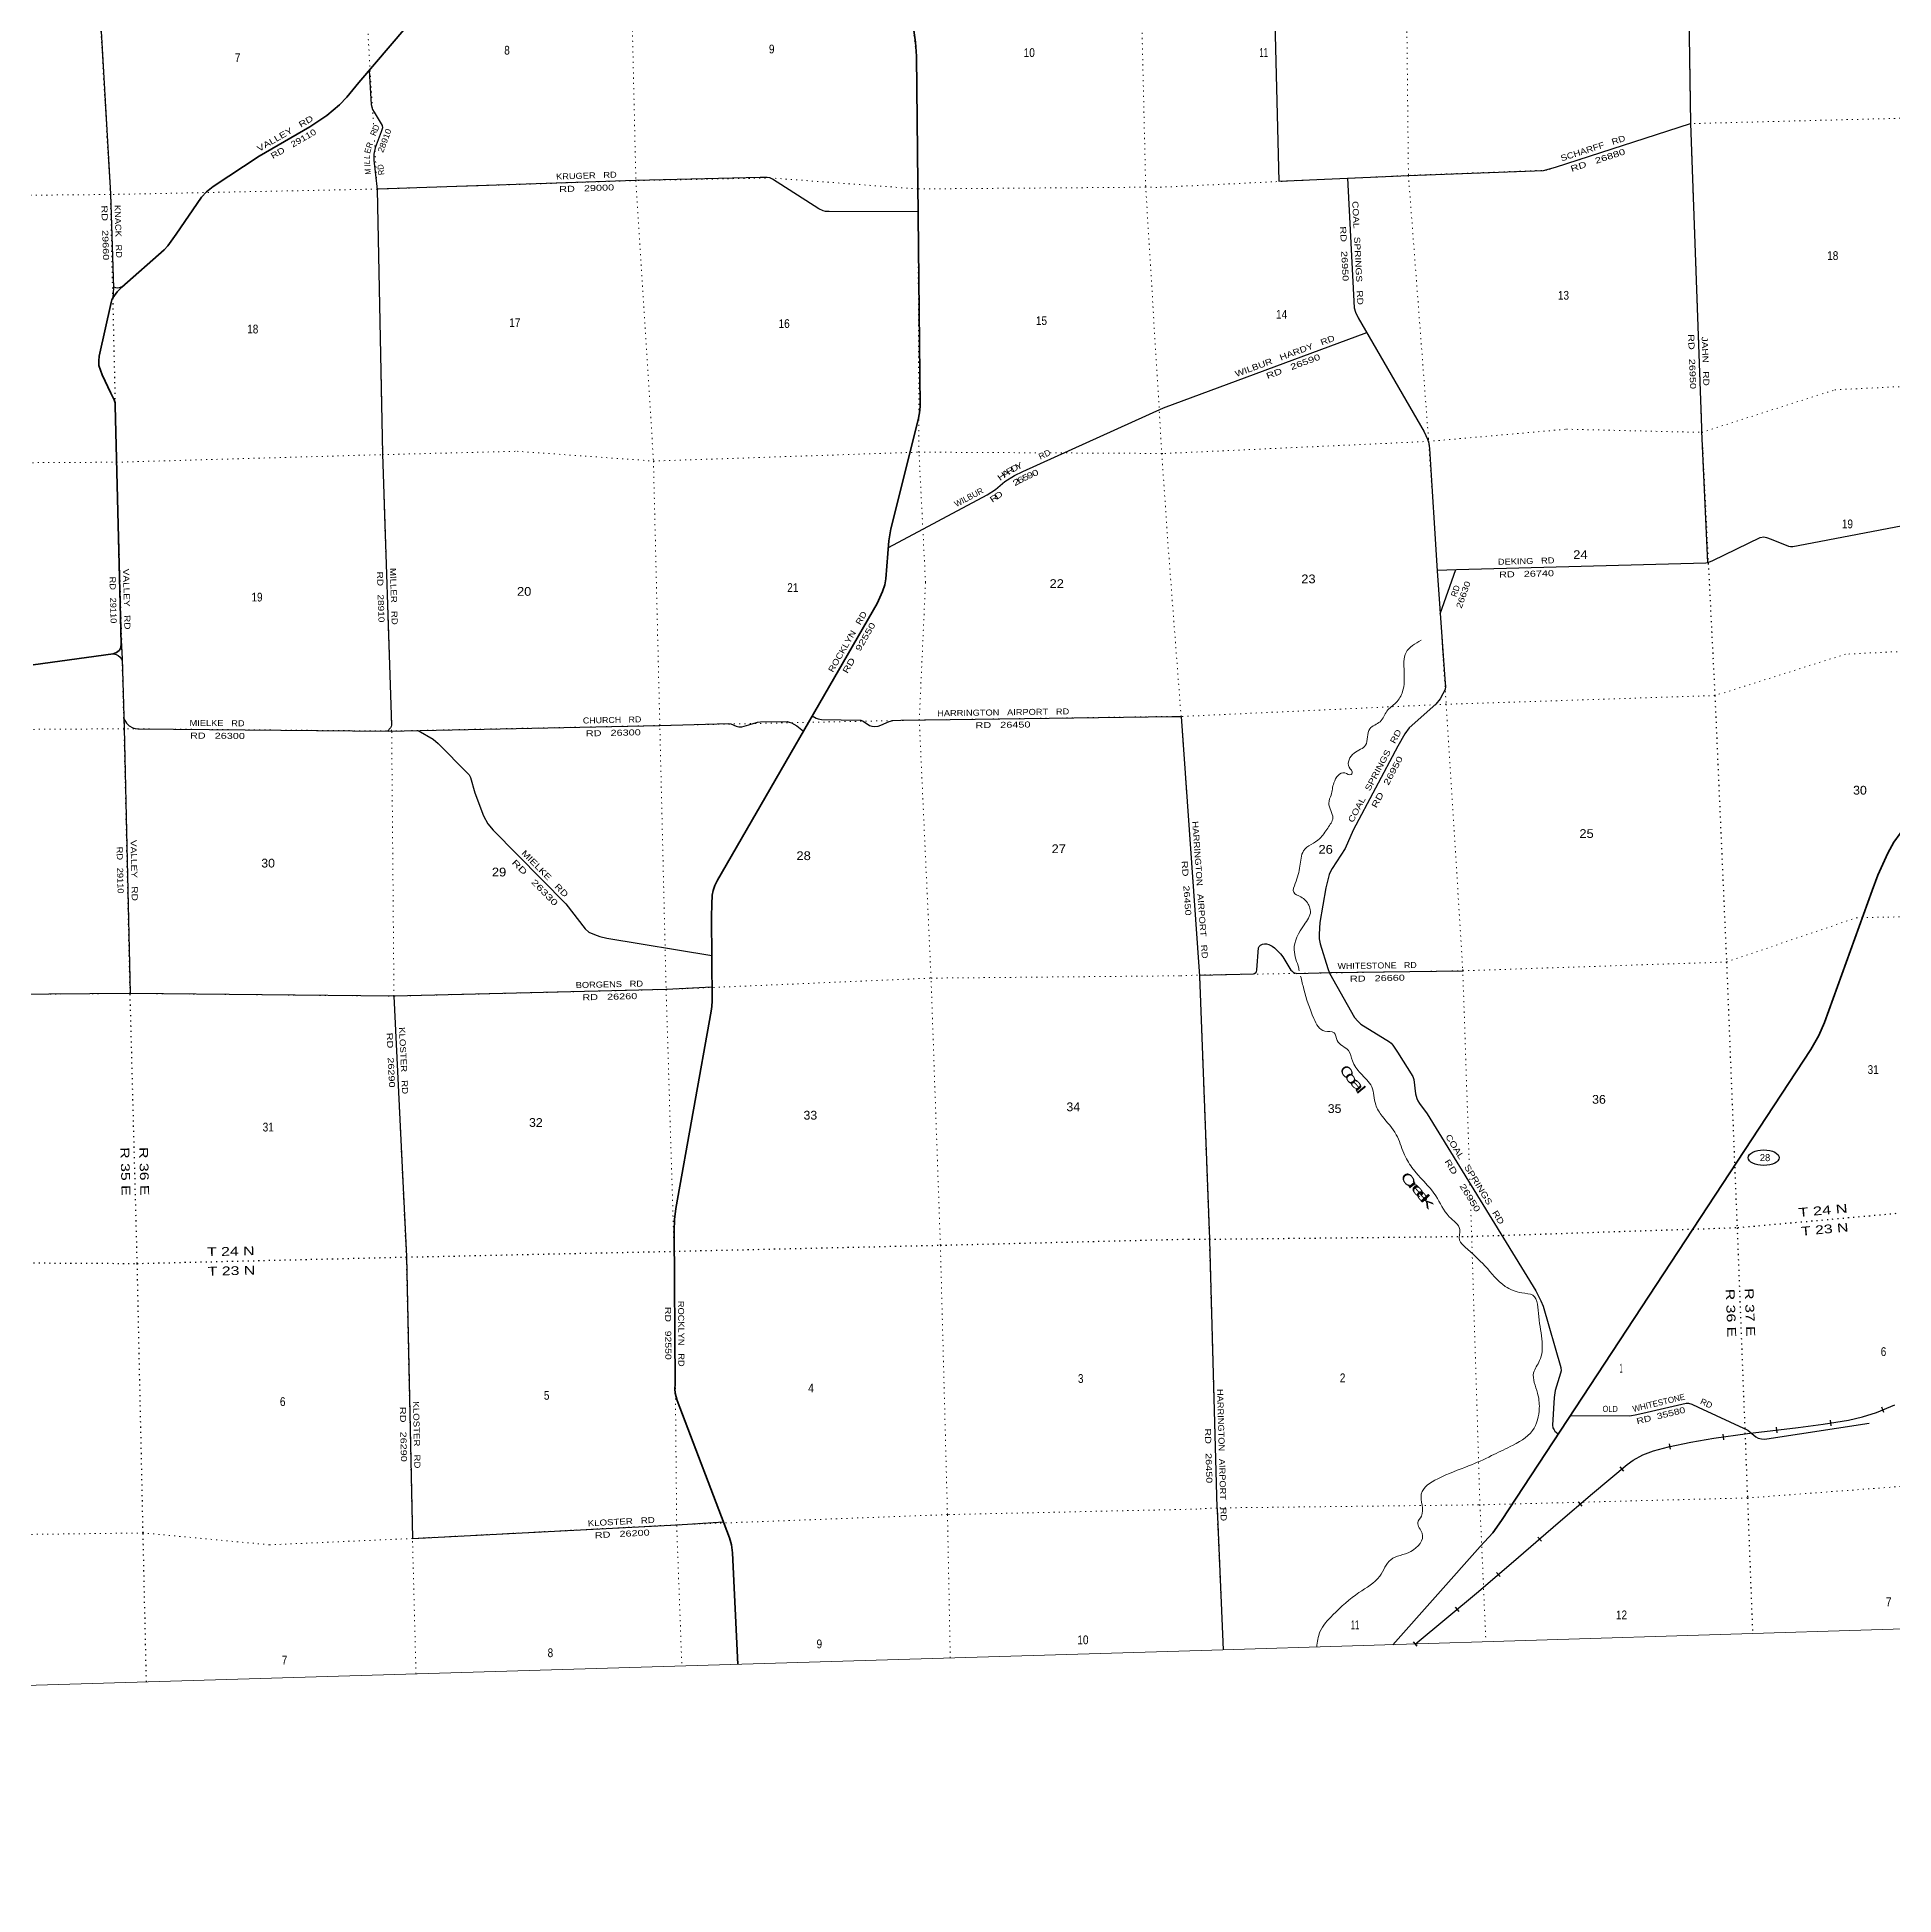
# Model space of a CAD drawing. Header units: feet. Extents: x 493183 to 745759, y 5472 to 195788.
# Drawn here: x 660414 to 697453, y 5472 to 42535 of the extents above; entities that cross this region are included whole.
import ezdxf
from ezdxf.enums import TextEntityAlignment as Align

# ---------------------------------------------------------------- set-up
doc = ezdxf.new("R2010")
doc.units = ezdxf.units.FT
doc.header["$LTSCALE"] = 70
doc.linetypes.add('DOTTED', pattern=[1.5, 0.3, -1.2])
for name, color, linetype, lineweight in [('17', 7, 'Continuous', 25), ('23', 7, 'Continuous', 70), ('26', 7, 'Continuous', 40), ('27', 7, 'Continuous', 13), ('29', 7, 'Continuous', 25), ('34', 7, 'Continuous', 25), ('39', 7, 'Continuous', 13), ('4', 7, 'Continuous', 13), ('6', 7, 'DOTTED', 25), ('7', 7, 'DOTTED', 13)]:
    doc.layers.add(name, color=color, linetype=linetype, lineweight=lineweight)
doc.layers.add('30', color=7, linetype='Continuous')
doc.layers.add('41', color=7, linetype='Continuous')

msp = doc.modelspace()

# ---------------------------------------------------------------- linework, layer by layer
at = {"layer": '17'}
msp.add_ellipse((694857.39, 20178.55), major_axis=(309.24, -1), ratio=0.500121, dxfattribs=at)
at = {"layer": '23'}
msp.add_lwpolyline([(699939.84, 30249.36), (698814.42, 28205.27), (698690.79, 28019.7), (698592.96, 27892.04), (698454.95, 27730.43), (698204.61, 27424.15), (697684.41, 26790.82), (697578.09, 26648.6), (697454.46, 26473.34), (697330.83, 26256.85), (697132.62, 25817.87), (697017.44, 25507.84), (696070.53, 22877.62), (695957.79, 22618.06), (695799.24, 22340.91), (689623.78, 12943.19), (689450.18, 12695.79), (689202.84, 12421.86), (687457.56, 10460.82)], dxfattribs=at)
at = {"layer": '26'}
for points in [[(660331.26, 30012.94), (661930.78, 30234.28), (661984.31, 30250.98), (662016.35, 30269.75), (662057.76, 30306.58), (662080.8, 30356.11), (662088.68, 30431.1), (661972.39, 35180.79), (661968.05, 35237.36), (661949.64, 35297.21), (661880.33, 35430.76), (661707.28, 35799.93), (661644.84, 35984.01), (661641.37, 36075.27), (661650.47, 36173.57), (661889.83, 37244.66), (661905.92, 37296.83), (661922.39, 37334.13), (662007.15, 37451.84), (662103.98, 37547.57), (662950.37, 38289.75), (663021.62, 38369.13), (663186.65, 38604.39), (663694.99, 39344.72), (663790.06, 39449.93), (663928.09, 39555.82), (664839.37, 40163.03), (665852.75, 40748.81), (666030.77, 40863.33), (666189.51, 40973.83), (666447.16, 41185.61), (666591.33, 41334.81), (666833.19, 41630.14), (669918.42, 45246.58)], [(677585.6, 44947.63), (677932.8, 42433.81), (677955.29, 42156.17), (678027.31, 35166.5), (678017.67, 35037.09), (677989.42, 34897.66), (677442.16, 32723.6), (677405.49, 32489.04), (677345.92, 31726.88), (677323.58, 31610.64), (677278.65, 31472.64), (677169.8, 31236.56), (673986.42, 25713.55), (673934.24, 25608.29), (673902.03, 25511.61), (673879.02, 25414.92), (673871.06, 25239.51), (673869.02, 24981.51), (673877.72, 23310.98), (673872.12, 23195.84), (673862.49, 23103.08), (673153.57, 19166.2), (673128.55, 18948.02), (673119.85, 18718.09), (673138.8, 15660.75), (673136.39, 15564.27), (673141.21, 15482.27), (673184.38, 15333.69), (674224.85, 12592.73), (674266.17, 12454.55), (674283.95, 12293.7), (674390.24, 10066.84)]]:
    msp.add_lwpolyline(points, dxfattribs=at)
at = {"layer": '29'}
for p, q in [((682881.86, 35139.83), (686937.3, 36639.71)), ((688405.52, 31026.99), (688712.04, 31915.04))]:
    msp.add_line(p, q, dxfattribs=at)
for points in [[(661730.83, 52829.2), (661752.22, 51456.13), (661747.23, 51429.31), (661730.07, 51384.25), (661688.71, 51299), (661277.53, 50555.06), (661249.75, 50457.32), (661244.96, 50370.57), (661571.57, 44739.95), (661879.03, 39411.36), (661939.82, 37531.1), (661922.39, 37334.13)], [(693090.48, 52416.82), (693316.11, 46112.01), (693343.47, 44158.49), (693328.38, 44094.55), (693275.37, 43982.83), (693259.76, 43929.33), (693255.47, 43877.83), (693259.76, 43819.9), (693275.31, 43769.26), (693335.87, 43608.18), (693349.82, 43530.22), (693356.25, 43441.67), (693396.13, 40810.65), (693614.23, 34738.85), (693617.99, 34664.91), (693733.27, 32051.59)], [(685052.61, 44968.62), (685186.57, 39664.88), (687768.78, 39777.59), (690463.96, 39874.54), (690703.63, 39943.41), (693396.13, 40810.65)], [(667040.12, 41872.7), (667075.2, 41189.33), (667102.82, 41092.19), (667134.05, 41035.69), (667294.59, 40771.98), (667300.1, 40723.13), (667274.29, 40646.34), (667153.52, 40324.19), (667128.55, 40203.87), (667128.73, 40081.43), (667198.65, 39494.42), (667305.58, 34224.66), (667483.09, 28811.67), (667475.92, 28780.13), (667460.91, 28756.53), (667404.31, 28690.49)], [(677987.28, 39051.18), (676211.89, 39057.45), (676139.07, 39060.22), (676096.18, 39073.09), (676007.53, 39110.12), (675086.21, 39703.12), (675032.59, 39725.39), (674976.84, 39733.97), (674838.27, 39736.39), (672348.69, 39675.51), (667197.45, 39504.48)], [(686555.35, 39724.63), (686684.64, 37134.54), (686710.79, 37047.63), (686764.7, 36937.89), (688083.75, 34659.16), (688147.73, 34514.33), (688173.24, 34436.3), (688191.35, 34320.43), (688345.33, 31885.9), (688496.56, 29727.71), (688511.59, 29577.33), (688499.16, 29518.32), (688457.65, 29431.78), (688400.52, 29333.79), (688313.99, 29225.25), (687787.24, 28754.45), (687698.27, 28633.42), (687558.14, 28386.72), (686666.14, 26711.28), (686508.13, 26349.11), (686247.6, 25945.71), (686217.57, 25889.92), (686186.59, 25826.04), (686121.66, 25565.87), (686000.47, 24868.51), (685985.98, 24636.82), (685990.27, 24546.7), (686006.33, 24443.59), (686161.93, 23955.43), (686197.82, 23859.99), (686693.62, 22978.19), (686758.66, 22902.51), (686822.28, 22845.15), (687389.75, 22493.53), (687422.7, 22464.29), (687461.29, 22424.59), (687552.93, 22287.71), (687857.95, 21798.75), (687879.44, 21735.81), (687909.4, 21449.99), (687937.34, 21358.17), (687958.79, 21310.96), (687987.15, 21261.31), (688142.33, 21053.2), (690311.93, 17520.93), (690414.17, 17325.06), (690454.83, 17219.06), (690811.41, 15993.12), (690815.09, 15929.49), (690805.56, 15880.09), (690697.43, 15533.77), (690676.43, 15394.01), (690640.6, 14842.71), (690649.97, 14791.18), (690674.4, 14749.2), (690692.86, 14722.51), (690758.18, 14669.51)], [(661941.22, 37551.31), (661976.68, 37539.29), (662021.71, 37537.15), (662058.17, 37543.58), (662111.77, 37558.6)], [(677395.11, 32356.3), (679365.93, 33402.54), (679531.43, 33513.56), (679719.26, 33668.79), (679908.83, 33788.21), (680078.49, 33872.67), (682881.86, 35139.83)], [(688344.43, 31900.06), (688727.8, 31915.47), (693705.18, 32050.11), (693763.68, 32063.34), (693840.84, 32093.16), (694788.7, 32549.59), (694861.61, 32565.45), (694913.78, 32551.97), (695003.13, 32518.24), (695354.28, 32380.07), (695393.41, 32372.33), (695440.59, 32372.33), (695543.57, 32392.77), (701777.16, 33586.48)], [(662087.5, 30479.24), (662110.9, 30137.1), (662150.82, 28748.43), (662268.59, 23456.94)], [(661928.2, 30233.92), (661992.88, 30216.64), (662028.66, 30201.32), (662072.22, 30165.15), (662111.75, 30107.43)], [(662145.55, 28931.84), (662196.6, 28846.63), (662247.83, 28793.55), (662320.97, 28752.22), (662366, 28739.34), (662420.28, 28733.92), (667414.47, 28690.7), (672835.6, 28802.88), (674205.67, 28839.92), (674254.14, 28834.84), (674357.07, 28787.63), (674410.39, 28775.15), (674447.13, 28774.76), (674470.72, 28776.9), (674613.95, 28815.25), (674785.93, 28867.02), (674843.05, 28874.22), (675374.91, 28879.3), (675414.22, 28871.31), (675459.25, 28852), (675566.26, 28791.96), (675700.98, 28688.23)], [(675877.1, 28993.79), (675954.67, 28949.63), (675993.27, 28932.47), (676062.25, 28921.08), (676842.43, 28906.72), (676894.38, 28888.32), (677021.36, 28805.2), (677065.44, 28786.56), (677112.62, 28782.27), (677188.4, 28791.81), (677245.57, 28808.01), (677408.43, 28884.82), (677481.45, 28902.43), (677640.69, 28905.56), (683068.22, 28983.49)], [(683068.22, 28983.49), (683234.76, 28982.03), (683599.8, 23800.91), (683797.96, 18554.45), (683799.21, 18536.28), (683949.22, 13196.19), (683951.72, 13171.12), (684074.52, 10358.11)], [(668013.96, 28703.11), (668316.75, 28528.83), (668415.16, 28441.11), (669001.69, 27852.44), (669032.73, 27814.56), (669058.46, 27763.06), (669146.01, 27461.2), (669318.53, 27000.15), (669405.85, 26842.56), (669507.94, 26711.05), (670959.64, 25241.59), (671345.94, 24748.32), (671417.25, 24681.82), (671530.18, 24630.52), (671635.97, 24591.7), (671775.32, 24556.83), (673873.01, 24215.19)], [(683598.23, 23823.17), (684680.14, 23847.56), (684695.8, 23855.07), (684725.11, 23874.11), (684737.97, 23889.13), (684747.85, 23925.88), (684777.76, 24366.16), (684793.73, 24393.38), (684817.31, 24419.13), (684855.91, 24436.3), (684896.01, 24442.85), (684939.54, 24442.74), (684984.57, 24434.15), (685053.14, 24398), (685096.08, 24363.34), (685216.29, 24246.58), (685263.34, 24187.39), (685424.25, 23923.46), (685441.33, 23906.3), (685474.59, 23875.71), (685541.67, 23851.36), (686213.2, 23870.93), (688854.08, 23908.16)], [(673877.67, 23579.03), (672960.52, 23535.65), (667527.97, 23402.98), (662276.48, 23457.01), (656574.38, 23407.34)], [(667531.84, 23403.07), (667779.19, 18207.93), (667900.91, 12581.56), (673178.64, 12855.05), (674102.37, 12915.38)], [(691000.16, 15037.75), (692183.95, 15031.95), (692326.85, 15052.96), (692532.49, 15104.64), (693307.08, 15282.98), (693356.14, 15284.7), (693420.47, 15263.24), (693552.34, 15202.95), (694540.7, 14742.04), (694703.25, 14606.72), (694747.85, 14584.13), (694812.18, 14566.96), (694874.36, 14562.67), (694922.73, 14568.09), (696957.97, 14883.42)]]:
    msp.add_lwpolyline(points, dxfattribs=at)
at = {"layer": '34'}
for p, q in [((697253.11, 15097.78), (697210.49, 15199.85)), ((696204.91, 14831.7), (696187.56, 14940.94)), ((692999.33, 14362.04), (692976.54, 14470.28)), ((694064.25, 14551.88), (694048.85, 14661.42)), ((695126.12, 14692.23), (695112.84, 14802.04)), ((692066.48, 13923.84), (691995.43, 14008.61)), ((691234.63, 13226.69), (691162.91, 13310.9)), ((690423.37, 12526.39), (690350.89, 12609.95)), ((689598.17, 11820.01), (689526.41, 11904.18)), ((688778.54, 11127.63), (688707.93, 11212.76)), ((687941.18, 10436.42), (687870.56, 10521.55))]:
    msp.add_line(p, q, dxfattribs=at)
msp.add_lwpolyline([(687902.89, 10474.39), (688537.2, 11001.77), (689168.92, 11525.78), (689967.16, 12206.37), (690759.65, 12893.85), (691444.07, 13476.8), (692133.91, 14055), (692252.63, 14143.57), (692446.95, 14252.54), (692656.11, 14330.42), (692955.11, 14408.53), (693405.95, 14503.44), (693860, 14580.95), (694531.7, 14675.36), (695541.41, 14797.43), (696045.57, 14864.33), (696548.22, 14944.15), (696830.24, 15006.19), (697105.71, 15095.39), (697472.74, 15248.67)], dxfattribs=at)
at = {"layer": '39'}
for points in [[(688025.99, 30504.42), (687721.66, 30256.94), (687683.7, 29881.38), (687652.54, 29479.82), (687519.33, 29256.88), (687340.1, 29089.14), (687206.55, 28878.28), (686998.26, 28737.99), (686914.56, 28407.57), (686684.5, 28250.61), (686589.34, 27968.24), (686645.19, 27850.86), (686627.75, 27824.23), (686499.54, 27855.16), (686282.67, 27660.28), (686226.89, 27415.16), (686180.86, 27254.88), (686262, 26956.91), (686158.47, 26756.88), (685998.72, 26543.33), (685678.07, 26301.47), (685605.75, 25997.53), (685512.41, 25650.75), (685480.97, 25474.74), (685623.05, 25381.73), (685783.39, 25214.67), (685815, 25096.67), (685687.19, 24825.54), (685491.03, 24325.08), (685580.15, 23958.83), (685592.14, 23909.95)], [(685618.62, 23802.04), (685682.86, 23540.58), (685881.21, 22955.62), (686102.61, 22701.52), (686287.38, 22672.04), (686348.4, 22514.52), (686572.31, 22314.87), (686652.76, 22113.54), (686813.39, 21863.92), (687037.26, 21593.78), (687116.05, 21235.33), (687247.79, 21007.12), (687527.05, 20635.7), (687676.77, 20271.02), (687838.48, 19983.17), (688317.31, 19415.5), (688583.62, 19001.45), (688792.9, 18747.05), (688790.82, 18533.52), (688901.83, 18395.41), (689296.45, 18018.9), (689700.01, 17612.42), (690033.14, 17482.03), (690248.77, 17433.21), (690369.83, 17009.38), (690436.6, 16503.61), (690386.46, 16129.75), (690267.9, 15889.06), (690343.95, 15484.22), (690380.71, 15183.08), (690245.7, 14736.56), (689795.9, 14414.85), (689429.05, 14234.23), (688969.92, 14029.08), (688354.53, 13773.59), (688025.58, 13467.07), (688027.75, 13030.12), (687954.67, 12897.34), (688043.42, 12688.16), (687819.18, 12323.92), (687417.54, 12158.52), (687196.33, 11830.61), (686783.11, 11501.78), (686263.93, 11059.47), (686004.73, 10716.48), (685939.6, 10414.3)]]:
    msp.add_spline(points, degree=3, dxfattribs=at)
at = {"layer": '4'}
msp.add_lwpolyline([(493183.04, 189004.41), (524001.53, 189703.99), (554819.03, 190445.97), (585635.48, 191230.33), (616450.81, 192057.09), (647264.99, 192926.23), (678077.93, 193837.75), (708889.59, 194791.66), (739699.91, 195787.95), (745759.19, 12310.89), (714696.49, 11306.43), (683632.43, 10344.71), (652567.07, 9425.72), (621500.49, 8549.46), (590432.73, 7715.93), (559363.85, 6925.15), (528293.91, 6177.1), (497222.97, 5471.78)], close=True, dxfattribs=at)
at = {"layer": '6'}
for points in [[(693090.26, 52416.69), (693316.29, 46099.03), (693396.13, 40810.65), (693619.46, 34660), (693882.49, 29398.49), (694114.67, 24083.82), (694326.26, 18782.72), (694532.31, 13390.85), (694634.9, 10680.46)], [(662594.4, 9721.75), (662526.25, 12692.43), (662410.74, 18068.85), (662268.59, 23456.94), (662151.09, 28734.48), (662001.03, 34055.14), (661880.29, 39382.8), (661570.73, 44712.15), (661174.56, 51307.02)], [(683383.88, 18555.69), (683798.28, 18553.2), (689031.22, 18610.2), (694342.36, 18785.14), (699643, 19261.9), (704918.14, 19854.81), (710222.39, 19987.29), (712696.07, 20145.6), (714415.63, 20180.99)], [(652321.23, 17934.03), (657085.47, 18096.74), (662410.74, 18068.85), (667776.86, 18196.81), (673117.72, 18312.17), (678432.02, 18433.72), (683383.88, 18555.69)]]:
    msp.add_lwpolyline(points, dxfattribs=at)
at = {"layer": '7'}
for p, q in [((683234.76, 28982.03), (682958.45, 32609.44)), ((688992.83, 19759.21), (688999.66, 19554.67))]:
    msp.add_line(p, q, dxfattribs=at)
for points in [[(682163.25, 52019.18), (682403.9, 44828.07), (682527.82, 39568.97), (682850.34, 34229.14), (682958.45, 32609.44)], [(687509.99, 52179.24), (687714.08, 45060.7), (687769.51, 39777.73), (688169.89, 34519.75), (688522.76, 29226.32), (688853.4, 23932.31), (688983.25, 20046.05)], [(667121.5, 40799.01), (666874.37, 44935.48), (666541.4, 51525.44)], [(672152.93, 51677.2), (672235.24, 44981.65), (672357.8, 39673.68), (672708.13, 34078.28), (672836.64, 28736.55), (672960.52, 23535.65), (673119.6, 18316.26), (673171.81, 12843.16), (673275.02, 10037.62)], [(678629.77, 10197.89), (678573.64, 13058.05), (678432.02, 18433.72), (678245.66, 23761.68), (678011.25, 28908.17), (678135.93, 31657.54), (678004.61, 34255.84), (677985.31, 39508.5), (677948.59, 42233.98), (677600.85, 44837.22), (677106.08, 51854.75)], [(713727.42, 41408.48), (709467.69, 41310.86), (704191.57, 41112.65), (698841.71, 40948.78), (693396.13, 40810.65), (690533.79, 39881.1), (687769.51, 39777.73), (682748.74, 39537.53)], [(667971.3, 9880.13), (667900.91, 12581.56), (667777.31, 18189.87), (667531.84, 23403.07), (667485.78, 28693.44), (667301.97, 34204.65), (667198.36, 39512.53), (667138.57, 40513.28)], [(682748.74, 39537.53), (682531.32, 39541.88), (677984.1, 39507.29), (675048.22, 39726.71), (672356.65, 39674.04), (667197.45, 39504.48), (661877.49, 39396.3), (656006.67, 39344.18), (651703.76, 39304.53)], [(682909.42, 34229.35), (688163.23, 34469.24), (690923.55, 34713.47), (693619.74, 34649.94), (696278.15, 35499.74), (699023.4, 35632.82), (704371.97, 35770.46), (707085.17, 35965.15), (709685.74, 35995.83), (713913.34, 36052.23)], [(651858.8, 33938.5), (656330.15, 34022.74), (661998.62, 34055.14), (667303.17, 34205.85), (669986.73, 34273.04), (672708.13, 34078.28), (678004.61, 34255.84), (680353.41, 34242.9)], [(680623.6, 34241.41), (682850.34, 34229.14), (682930.73, 34229.42)], [(714086.55, 30579.32), (712610.69, 30557.86), (709926.45, 30665.27), (704488.4, 30474.97), (699302.87, 30361.66), (696486.98, 30224.74), (693882.49, 29398.49), (688522.76, 29226.32), (683237.74, 28981.52), (683068.22, 28983.49)], [(683068.22, 28983.49), (678008.84, 28910.59), (672836.29, 28802.01), (667486.99, 28692.23), (662147.48, 28736.89), (656480.77, 28699.42), (652442.07, 28624.71), (652016.92, 28639.54), (652451.71, 28627.13)], [(683234.76, 28982.03), (683600.9, 23822.3), (683797.59, 18554.05)], [(683224.87, 23808.42), (683595.36, 23823.75), (688854.08, 23908.16), (694114.67, 24083.82), (696705.46, 24966.11), (699317.53, 25019.24), (704713.95, 25180.27), (710095.28, 25375.15), (714245.54, 25555.56)], [(652165.17, 23335.36), (656574.38, 23407.34), (662268.59, 23456.94), (667531.84, 23403.07), (672960.52, 23535.65), (678245.66, 23761.68), (683224.87, 23808.42)], [(689013.6, 19137.65), (689031.22, 18610.2), (689195.8, 13255.52), (689315.32, 10517.46)], [(683797.59, 18554.05), (683948.26, 13190.96), (684074.52, 10358.11)], [(702120.41, 14035), (699786.79, 13783.85), (694532.31, 13390.85), (689169.6, 13252.84), (683948.26, 13190.96), (683546.97, 13168.04)], [(683546.97, 13168.04), (678573.64, 13058.05), (673171.35, 12855.7), (667900.91, 12581.56), (665047.98, 12455.62), (662526.25, 12692.43), (657234.34, 12624.12), (652476.41, 12563.85)]]:
    msp.add_lwpolyline(points, dxfattribs=at)

# ---------------------------------------------------------------- texts
at = {"layer": '17'}
msp.add_text('28', height=140, dxfattribs=at).set_placement((694883.44, 20110.24), align=Align.CENTER)
at = {"layer": '27'}
for s, rotation, width, p in [('VALLEY   RD', 30.03, 1.3, (664842.35, 40245.61)), ('RD   29110', 30.03, 1.25, (665117.61, 40101.36)), ('VALLEY   RD', 271.403, 1.25, (662126.78, 31929.42)), ('RD   29110', 271.403, 1.15, (661857.61, 31771.83)), ('ROCKLYN   RD', 60.041, 1.2, (676290.28, 29850.82)), ('RD   92550', 60.041, 1.4, (676576.13, 29828.62)), ('RD   92550', 270.355, 1.3, (672939.24, 17202.04)), ('ROCKLYN   RD', 270.355, 1.15, (673198.5, 17322.31))]:
    msp.add_text(s, height=120, rotation=rotation, dxfattribs=dict(at, width=width)).set_placement(p)
at = {"layer": '30'}
for s, rotation, p in [('D', 69.45, (667226.52, 40707.27)), ('R', 69.45, (667098.54, 40358.72)), ('R', 69.45, (667183.86, 40607.68)), ('E', 75.45, (667067.01, 40254.83)), ('I', 91.276, (667058.53, 39974.1)), ('RD', 70.957, (688762.62, 31465.93))]:
    msp.add_text(s, height=120, rotation=rotation, dxfattribs=at).set_placement(p, align=Align.CENTER)
for s, rotation, width, p in [('28910', 69.45, 1.1, (667400.46, 40450.02)), ('L', 84.276, 0.9, (667053.65, 40142.49)), ('L', 88.276, 0.8, (667052.54, 40041.11)), ('RD   26880', 18.199, 1.4, (691567.19, 40024.82)), ('M', 94.276, 0.75, (667069.57, 39858.61)), ('RD', 96.793, 0.85, (667328.99, 39897.37)), ('RD   29000', 1.902, 1.35, (671377.28, 39460.88)), ('RD   29660', 271.852, 1.35, (661712.32, 38630.49)), ('RD   26950', 272.858, 1.35, (686431.55, 38210.92)), ('RD   26950', 272.188, 1.35, (693369.49, 36060.77)), ('RD   26590', 20.297, 1.4, (685491.78, 35910.68)), ('H', 36.572, 1.35, (679686.84, 33724.84)), ('A', 34.209, 1.5, (679767.44, 33782.42)), ('R', 32.209, 1.3, (679852.56, 33835.5)), ('D', 28.465, 1.2, (679941.84, 33883.9)), ('Y', 26.465, 1.25, (680025.46, 33926.75)), ('6', 26.465, 1.5, (680057.56, 33650)), ('5', 26.465, 1.4, (680156.09, 33699.06)), ('9', 24.324, 1.35, (680245.65, 33739.72)), ('0', 24.324, 1.45, (680348.11, 33786.02)), ('R', 33.854, 1.35, (679533.48, 33286.13)), ('D', 33.854, 1.35, (679627.65, 33349.3)), ('2', 32.209, 1.6, (679978.67, 33608.26)), ('RD   26740', 1.549, 1.35, (690126.7, 31767.14)), ('RD   28910', 271.878, 1.25, (667208.25, 31364.39)), ('26630', 70.957, 1.25, (688920.46, 31391.63)), ('RD   26300', 359.504, 1.35, (664009.64, 28536.99)), ('RD   26300', 1.185, 1.35, (671907.76, 28595.5)), ('RD   26450', 0.823, 1.35, (679681.63, 28754.84)), ('RD   26950', 61.969, 1.4, (687397.23, 27647.25)), ('RD   29110', 271.275, 1.15, (662009.39, 25915.46)), ('RD   26330', 314.652, 1.5, (670302.48, 25623.85)), ('RD   26450', 274.03, 1.35, (683281.84, 25551.62)), ('RD   26660', 1.169, 1.35, (687150.66, 23700.41)), ('RD   26260', 1.399, 1.35, (671839.11, 23330.77)), ('RD   26290', 272.726, 1.35, (667409.5, 22123.03)), ('RD    26950', 301.559, 1.4, (688797.66, 19591.92)), ('RD   26290', 271.239, 1.35, (667660.09, 14658.68)), ('RD   26200', 2.966, 1.35, (672088.13, 12614.39))]:
    msp.add_text(s, height=120, rotation=rotation, dxfattribs=dict(at, width=width)).set_placement(p, align=Align.CENTER)
for s, rotation, width, p in [('SCHARFF   RD', 17.853, 1.2, (690827.07, 40056.71)), ('KRUGER   RD', 1.902, 1.15, (670767.52, 39693.05)), ('KNACK   RD', 271.852, 1.15, (661956.39, 39184.93)), ('COAL   SPRINGS   RD', 272.858, 1.25, (686648.55, 39261.65)), ('WILBUR   HARDY   RD', 20.297, 1.25, (684337.62, 35752.87)), ('JAHN   RD', 272.057, 1.25, (693618.93, 36557.96)), ('RD', 24.324, 1.05, (680424.27, 34105.79)), ('MILLER   RD', 271.878, 1.2, (667450.44, 31943.15)), ('DEKING   RD', 1.549, 1.15, (689556.01, 32007.32)), ('MIELKE   RD', 359.504, 1.15, (663453.95, 28794.98)), ('CHURCH   RD', 1.185, 1.1, (671301.04, 28841.14)), ('HARRINGTON   AIRPORT   RD', 0.823, 1.15, (678369.35, 28986.03)), ('COAL   SPRINGS   RD', 61.969, 1.25, (686662.79, 26853.94)), ('HARRINGTON   AIRPORT   RD', 274.059, 1.2, (683456.24, 26889.66)), ('VALLEY   RD', 271.275, 1.25, (662275.91, 26516.39)), ('MIELKE   RD', 314.652, 1.3, (670065.13, 26245.94)), ('WHITESTONE   RD', 0.808, 1.1, (686357.02, 23942.18)), ('BORGENS   RD', 1.399, 1.15, (671158.97, 23561.67)), ('KLOSTER   RD', 272.726, 1.2, (667631.52, 22781.42)), ('COAL   SPRINGS   RD', 301.559, 1.25, (688502.39, 20600.73)), ('KLOSTER   RD', 271.239, 1.2, (667911.78, 15315.59)), ('HARRINGTON   AIRPORT   RD', 271.609, 1.15, (683951.66, 15562.59)), ('OLD', 359.719, 0.9, (691641.02, 15108.73)), ('RD  35580', 13.607, 1.3, (692333.83, 14858.96)), ('RD', 334.999, 1.05, (693578.86, 15274.52)), ('RD   26450', 271.609, 1.35, (683708.72, 14777.41)), ('KLOSTER   RD', 2.966, 1.2, (671400.85, 12824.29))]:
    msp.add_text(s, height=120, rotation=rotation, dxfattribs=dict(at, width=width)).set_placement(p)
for s, rotation, p in [('WILBUR', 27.962, (678751.62, 33155.68)), ('WHITESTONE', 13.607, (692257.7, 15104.49))]:
    msp.add_text(s, height=120, rotation=rotation, dxfattribs=at).set_placement(p)
at = {"layer": '41'}
for s, rotation, width, p in [('C', 301.698, 1.35, (686454.58, 21839.63)), ('o', 303.824, 1.6, (686553.87, 21712.29)), ('a', 308.348, 1.85, (686670.59, 21578.56)), ('l', 309.369, 1.6, (686749.48, 21471.11)), ('C', 306.337, 1.5, (687685.41, 19684.94)), ('r', 310.128, 2.05, (687803.29, 19562.14)), ('e', 312.424, 1.95, (687899.95, 19458.03)), ('e', 310.932, 1.85, (687983.66, 19353.68)), ('k', 311.731, 2.15, (688079.24, 19241.2))]:
    msp.add_text(s, height=200, rotation=rotation, dxfattribs=dict(at, width=width)).set_placement(p, align=Align.CENTER)
at = {"layer": '6', "width": 1.35}
for s, rotation, p in [('R 35 E', 271.511, (662087.28, 19901.99)), ('R 36 E', 271.511, (662461.41, 19905.38)), ('T 24 N', 1.366, (664278.21, 18224.18)), ('T 23 N', 1.366, (664292.25, 17836.45))]:
    msp.add_text(s, height=175, rotation=rotation, dxfattribs=at).set_placement(p, align=Align.CENTER)
at = {"layer": '6'}
for s, rotation, width, p in [('T 24 N', 5.14, 1.4, (695557.55, 18997.33)), ('T 23 N', 5.14, 1.35, (695609.49, 18622.78)), ('R 36 E', 272.188, 1.35, (694097.83, 17558.82)), ('R 37 E', 272.188, 1.35, (694476.48, 17571.56))]:
    msp.add_text(s, height=175, rotation=rotation, dxfattribs=dict(at, width=width)).set_placement(p)
at = {"layer": '7'}
for s, width, p in [('8', 0.85, (669787.15, 42187.1)), ('9', 0.85, (675067.54, 42211.77)), ('10', 0.85, (680205.82, 42139.46)), ('7', 0.85, (664412.52, 42037.23)), ('18', 0.85, (664715.01, 36624.12)), ('17', 0.85, (669942.95, 36752.26)), ('16', 0.85, (675315.85, 36732.61)), ('15', 0.85, (680449.12, 36791.67)), ('20', 1.1, (670128.95, 31389.74)), ('21', 0.85, (675488.27, 31465.77)), ('22', 1.1, (680752.83, 31545.2)), ('19', 0.85, (664799.49, 31275.91)), ('27', 1.1, (680793.93, 26254.93)), ('30', 1.05, (665020.8, 25968.35)), ('29', 1.1, (669627.89, 25790.52)), ('28', 1.1, (675704.09, 26116.64)), ('34', 1.05, (681083.29, 21105.5)), ('31', 0.85, (665023.53, 20702.39)), ('32', 1.05, (670362.72, 20793.32)), ('33', 1.05, (675837.87, 20939.02)), ('4', 0.85, (675851.69, 15496.54)), ('3', 0.85, (681231.63, 15686.19)), ('6', 0.85, (665311.84, 15225.3)), ('5', 0.85, (670577.83, 15349.51)), ('8', 0.85, (670652.09, 10214.17)), ('9', 0.85, (676017.38, 10390.88)), ('10', 0.85, (681276.19, 10472.51)), ('7', 0.85, (665348.2, 10067.44))]:
    msp.add_text(s, height=175, dxfattribs=dict(at, width=width)).set_placement(p, align=Align.CENTER)
for s, width, p in [('11', 0.65, (684796.82, 42141.15)), ('18', 0.85, (696123.68, 38089.16)), ('13', 0.85, (690751.89, 37297.37)), ('14', 0.85, (685128.96, 36917.95)), ('19', 0.85, (696416.43, 32736.24)), ('24', 1.1, (691056.71, 32122.57)), ('23', 1.1, (685631.2, 31639.03)), ('30', 1.05, (696640.47, 27423.38)), ('25', 1.1, (691179.45, 26557.9)), ('26', 1.1, (685975.27, 26243.07)), ('31', 0.85, (696930.28, 21849.16)), ('35', 1.05, (686159.78, 21071)), ('36', 1.05, (691434.03, 21255.43)), ('6', 0.85, (697191.64, 16222.32)), ('1', 0.4, (691978.9, 15893.19)), ('2', 0.85, (686400.94, 15699.19)), ('12', 0.85, (691909.98, 10969.15)), ('7', 0.85, (697295.5, 11230.59)), ('11', 0.65, (686619.51, 10771.07))]:
    msp.add_text(s, height=175, dxfattribs=dict(at, width=width)).set_placement(p)

doc.saveas('drawing.dxf')
